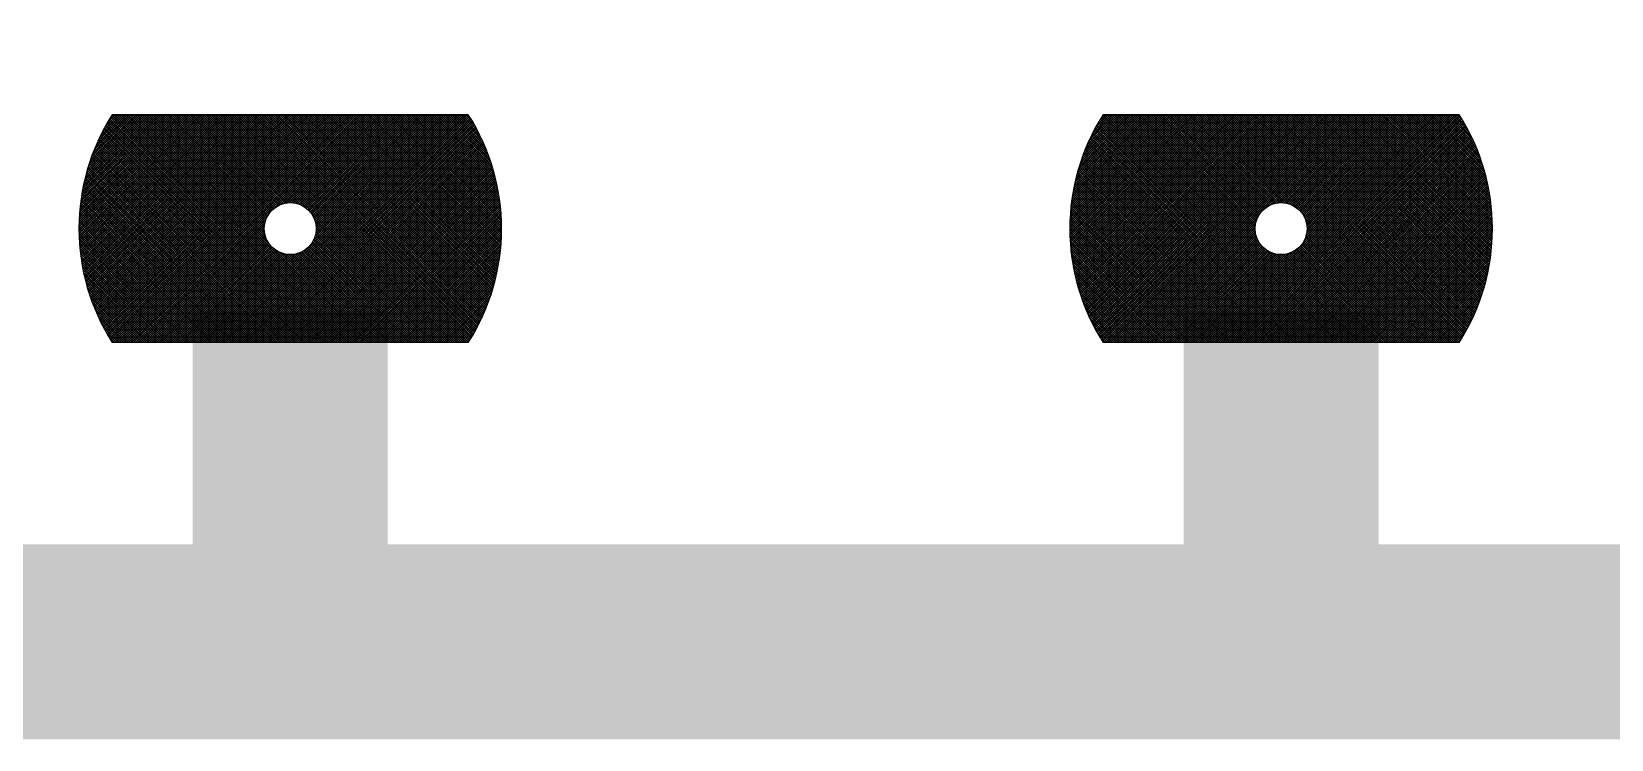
# Model space of a CAD drawing. Extents: x 0 to 395, y 0 to 270.
# Drawn here: x 116.76 to 128.91, y 201.18 to 206.62 of the extents above; entities that cross this region are included whole.
import ezdxf

# ---------------------------------------------------------------- set-up
doc = ezdxf.new("R2010")
doc.units = 0
doc.header["$LTSCALE"] = 0.3
doc.layers.get('0').update_dxf_attribs({"linetype": 'CONTINUOUS'})
doc.layers.add('TRACK', color=3, linetype='CONTINUOUS')

# ---------------------------------------------------------------- blocks, each defined once
blk = doc.blocks.new('*X22')
at = {"color": 0}
for p, q in [((77.75, 63.467), (78.659, 64.375)), ((77.75, 63.484), (78.641, 64.375)), ((77.75, 63.502), (78.623, 64.375)), ((77.75, 63.52), (78.606, 64.375)), ((77.75, 63.538), (78.588, 64.375)), ((77.751, 63.432), (78.694, 64.375)), ((77.751, 63.45), (78.676, 64.375)), ((77.751, 63.556), (78.57, 64.375)), ((77.752, 63.416), (78.712, 64.375)), ((77.752, 63.574), (78.552, 64.375)), ((77.753, 63.399), (78.729, 64.375)), ((77.753, 63.593), (78.535, 64.375)), ((77.754, 63.382), (78.747, 64.375)), ((77.754, 63.612), (78.517, 64.375)), ((77.755, 63.631), (78.499, 64.375)), ((77.756, 63.366), (78.765, 64.375)), ((77.757, 63.35), (78.782, 64.375)), ((77.757, 63.65), (78.482, 64.375)), ((77.759, 63.334), (78.8, 64.375)), ((77.759, 63.67), (78.464, 64.375)), ((77.76, 63.318), (78.818, 64.375)), ((77.761, 63.69), (78.446, 64.375)), ((77.762, 63.302), (78.835, 64.375)), ((77.764, 63.286), (78.853, 64.375)), ((77.764, 63.71), (78.429, 64.375)), ((77.766, 63.271), (78.871, 64.375)), ((77.766, 63.73), (78.411, 64.375)), ((77.769, 63.255), (78.888, 64.375)), ((77.77, 63.751), (78.393, 64.375)), ((77.771, 63.24), (78.906, 64.375)), ((77.773, 63.225), (78.924, 64.375)), ((77.773, 63.772), (78.376, 64.375)), ((77.776, 63.21), (78.941, 64.375)), ((77.777, 63.794), (78.358, 64.375)), ((77.779, 63.195), (78.959, 64.375)), ((77.781, 63.816), (78.34, 64.375)), ((77.782, 63.18), (78.977, 64.375)), ((77.785, 63.165), (78.994, 64.375)), ((77.786, 63.838), (78.323, 64.375)), ((77.788, 63.151), (79.012, 64.375)), ((77.79, 63.86), (78.305, 64.375)), ((77.791, 63.136), (79.03, 64.375)), ((77.795, 63.122), (79.047, 64.375)), ((77.796, 63.884), (78.287, 64.375)), ((77.798, 63.108), (79.065, 64.375)), ((77.802, 63.094), (79.083, 64.375)), ((77.802, 63.907), (78.27, 64.375)), ((77.805, 63.08), (79.1, 64.375)), ((77.808, 63.931), (78.252, 64.375)), ((77.809, 63.066), (79.118, 64.375)), ((77.813, 63.052), (79.136, 64.375)), ((77.815, 63.956), (78.234, 64.375)), ((77.817, 63.038), (79.154, 64.375)), ((77.821, 63.025), (79.171, 64.375)), ((77.823, 63.981), (78.217, 64.375)), ((77.825, 63.011), (79.189, 64.375)), ((77.83, 62.998), (79.207, 64.375)), ((77.831, 64.007), (78.199, 64.375)), ((77.834, 62.985), (79.224, 64.375)), ((77.838, 62.971), (79.242, 64.375)), ((77.84, 64.034), (78.181, 64.375)), ((77.843, 62.958), (79.26, 64.375)), ((77.848, 62.945), (79.277, 64.375)), ((77.85, 64.062), (78.164, 64.375)), ((77.852, 62.932), (79.295, 64.375)), ((77.857, 62.92), (79.313, 64.375)), ((77.861, 64.09), (78.146, 64.375)), ((77.862, 62.907), (79.33, 64.375)), ((77.867, 62.894), (79.348, 64.375)), ((77.872, 62.882), (79.366, 64.375)), ((77.873, 64.119), (78.128, 64.375)), ((77.877, 62.869), (79.383, 64.375)), ((77.883, 62.857), (79.401, 64.375)), ((77.886, 64.15), (78.111, 64.375)), ((77.888, 62.844), (79.419, 64.375)), ((77.894, 62.832), (79.436, 64.375)), ((77.899, 62.82), (79.454, 64.375)), ((77.9, 64.182), (78.093, 64.375)), ((77.905, 62.808), (79.472, 64.375)), ((77.91, 62.796), (79.489, 64.375)), ((77.916, 62.784), (79.507, 64.375)), ((77.916, 64.216), (78.075, 64.375)), ((77.922, 62.772), (79.525, 64.375)), ((77.928, 62.761), (79.542, 64.375)), ((77.934, 62.749), (79.56, 64.375)), ((77.934, 64.252), (78.058, 64.375)), ((77.94, 62.737), (79.578, 64.375)), ((79.592, 62.625), (77.945, 64.272)), ((77.946, 62.726), (79.595, 64.375)), ((79.61, 62.625), (77.951, 64.283)), ((77.953, 62.714), (79.613, 64.375)), ((77.955, 64.29), (78.04, 64.375)), ((79.627, 62.625), (77.958, 64.295)), ((77.959, 62.703), (79.631, 64.375)), ((79.645, 62.625), (77.964, 64.306)), ((77.965, 62.692), (79.649, 64.375)), ((79.663, 62.625), (77.97, 64.317)), ((77.972, 62.681), (79.666, 64.375)), ((79.68, 62.625), (77.977, 64.328)), ((77.978, 62.669), (79.684, 64.375)), ((77.979, 64.332), (78.022, 64.375)), ((79.698, 62.625), (77.984, 64.339)), ((77.985, 62.658), (79.702, 64.375)), ((79.716, 62.625), (77.99, 64.35)), ((77.992, 62.647), (79.719, 64.375)), ((79.733, 62.625), (77.997, 64.361)), ((77.998, 62.637), (79.737, 64.375)), ((79.751, 62.625), (78.004, 64.372)), ((78.005, 62.626), (79.755, 64.375)), ((79.769, 62.625), (78.019, 64.375)), ((78.022, 62.625), (79.772, 64.375)), ((79.786, 62.625), (78.036, 64.375)), ((78.04, 62.625), (79.79, 64.375)), ((79.804, 62.625), (78.054, 64.375)), ((78.058, 62.625), (79.808, 64.375)), ((79.822, 62.625), (78.072, 64.375)), ((78.075, 62.625), (79.825, 64.375)), ((79.839, 62.625), (78.089, 64.375)), ((78.093, 62.625), (79.843, 64.375)), ((79.857, 62.625), (78.107, 64.375)), ((78.111, 62.625), (79.861, 64.375)), ((79.875, 62.625), (78.125, 64.375)), ((78.128, 62.625), (79.878, 64.375)), ((79.892, 62.625), (78.142, 64.375)), ((78.146, 62.625), (79.896, 64.375)), ((79.91, 62.625), (78.16, 64.375)), ((78.164, 62.625), (79.914, 64.375)), ((79.928, 62.625), (78.178, 64.375)), ((78.181, 62.625), (79.931, 64.375)), ((79.945, 62.625), (78.195, 64.375)), ((78.199, 62.625), (79.949, 64.375)), ((79.963, 62.625), (78.213, 64.375)), ((78.217, 62.625), (79.967, 64.375)), ((79.197, 63.409), (78.231, 64.375)), ((79.185, 63.439), (78.248, 64.375)), ((79.179, 63.463), (78.266, 64.375)), ((79.176, 63.483), (78.284, 64.375)), ((79.175, 63.501), (78.301, 64.375)), ((79.176, 63.518), (78.319, 64.375)), ((79.178, 63.534), (78.337, 64.375)), ((79.181, 63.549), (78.355, 64.375)), ((79.185, 63.562), (78.372, 64.375)), ((79.19, 63.575), (78.39, 64.375)), ((79.195, 63.587), (78.408, 64.375)), ((79.201, 63.599), (78.425, 64.375)), ((79.208, 63.61), (78.443, 64.375)), ((79.215, 63.62), (78.461, 64.375)), ((79.223, 63.63), (78.478, 64.375)), ((79.232, 63.639), (78.496, 64.375)), ((79.241, 63.648), (78.514, 64.375)), ((79.25, 63.656), (78.531, 64.375)), ((79.26, 63.664), (78.549, 64.375)), ((79.271, 63.671), (78.567, 64.375)), ((79.282, 63.677), (78.584, 64.375)), ((79.294, 63.683), (78.602, 64.375)), ((79.307, 63.688), (78.62, 64.375)), ((79.32, 63.692), (78.637, 64.375)), ((79.334, 63.696), (78.655, 64.375)), ((79.349, 63.698), (78.673, 64.375)), ((79.366, 63.7), (78.69, 64.375)), ((79.383, 63.7), (78.708, 64.375)), ((79.403, 63.698), (78.726, 64.375)), ((79.425, 63.694), (78.743, 64.375)), ((79.451, 63.685), (78.761, 64.375)), ((79.49, 63.663), (78.779, 64.375)), ((80.546, 62.625), (78.796, 64.375)), ((78.8, 62.625), (80.55, 64.375)), ((80.564, 62.625), (78.814, 64.375)), ((78.818, 62.625), (80.568, 64.375)), ((80.582, 62.625), (78.832, 64.375)), ((78.835, 62.625), (80.585, 64.375)), ((80.599, 62.625), (78.849, 64.375)), ((78.853, 62.625), (80.603, 64.375)), ((80.617, 62.625), (78.867, 64.375)), ((78.871, 62.625), (80.621, 64.375)), ((80.635, 62.625), (78.885, 64.375)), ((78.888, 62.625), (80.638, 64.375)), ((80.653, 62.625), (78.903, 64.375)), ((78.906, 62.625), (80.656, 64.375)), ((80.67, 62.625), (78.92, 64.375)), ((78.924, 62.625), (80.674, 64.375)), ((80.688, 62.625), (78.938, 64.375)), ((78.941, 62.625), (80.691, 64.375)), ((80.706, 62.625), (78.956, 64.375)), ((78.959, 62.625), (80.709, 64.375)), ((80.723, 62.625), (78.973, 64.375)), ((78.977, 62.625), (80.727, 64.375)), ((80.741, 62.625), (78.991, 64.375)), ((78.995, 62.625), (80.744, 64.375)), ((80.75, 62.634), (79.009, 64.375)), ((79.012, 62.625), (80.751, 64.364)), ((80.757, 62.645), (79.026, 64.375)), ((79.03, 62.625), (80.758, 64.353)), ((80.763, 62.656), (79.044, 64.375)), ((79.048, 62.625), (80.765, 64.342)), ((80.77, 62.667), (79.062, 64.375)), ((79.065, 62.625), (80.771, 64.331)), ((80.777, 62.678), (79.079, 64.375)), ((79.083, 62.625), (80.778, 64.32)), ((80.783, 62.689), (79.097, 64.375)), ((79.101, 62.625), (80.784, 64.309)), ((80.79, 62.7), (79.115, 64.375)), ((79.118, 62.625), (80.791, 64.298)), ((80.796, 62.711), (79.132, 64.375)), ((79.136, 62.625), (80.797, 64.286)), ((80.802, 62.723), (79.15, 64.375)), ((79.154, 62.625), (80.803, 64.275)), ((80.808, 62.734), (79.168, 64.375)), ((80.814, 62.746), (79.185, 64.375)), ((80.82, 62.758), (79.203, 64.375)), ((80.826, 62.769), (79.221, 64.375)), ((80.832, 62.781), (79.238, 64.375)), ((80.838, 62.793), (79.256, 64.375)), ((80.844, 62.805), (79.274, 64.375)), ((80.849, 62.817), (79.291, 64.375)), ((79.291, 63.681), (79.984, 64.375)), ((80.855, 62.829), (79.309, 64.375)), ((79.319, 63.692), (80.002, 64.375)), ((80.86, 62.841), (79.327, 64.375)), ((79.342, 63.697), (80.02, 64.375)), ((80.866, 62.854), (79.344, 64.375)), ((80.871, 62.866), (79.362, 64.375)), ((79.362, 63.7), (80.037, 64.375)), ((80.876, 62.878), (79.38, 64.375)), ((79.38, 63.7), (80.055, 64.375)), ((80.882, 62.891), (79.397, 64.375)), ((79.397, 63.699), (80.073, 64.375)), ((79.412, 63.697), (80.09, 64.375)), ((80.887, 62.904), (79.415, 64.375)), ((79.426, 63.693), (80.108, 64.375)), ((80.892, 62.916), (79.433, 64.375)), ((79.44, 63.689), (80.126, 64.375)), ((80.896, 62.929), (79.451, 64.375)), ((79.453, 63.684), (80.143, 64.375)), ((79.465, 63.679), (80.161, 64.375)), ((80.901, 62.942), (79.468, 64.375)), ((79.476, 63.672), (80.179, 64.375)), ((80.906, 62.955), (79.486, 64.375)), ((79.487, 63.666), (80.197, 64.375)), ((79.497, 63.658), (80.214, 64.375)), ((80.91, 62.968), (79.504, 64.375)), ((79.507, 63.65), (80.232, 64.375)), ((79.516, 63.642), (80.25, 64.375)), ((80.915, 62.981), (79.521, 64.375)), ((79.524, 63.367), (80.532, 64.375)), ((79.525, 63.633), (80.267, 64.375)), ((79.533, 63.623), (80.285, 64.375)), ((80.919, 62.995), (79.539, 64.375)), ((79.54, 63.613), (80.303, 64.375)), ((79.547, 63.602), (80.32, 64.375)), ((79.553, 63.59), (80.338, 64.375)), ((80.924, 63.008), (79.557, 64.375)), ((79.557, 63.417), (80.515, 64.375)), ((79.559, 63.578), (80.356, 64.375)), ((79.564, 63.566), (80.373, 64.375)), ((79.567, 63.445), (80.497, 64.375)), ((79.568, 63.552), (80.391, 64.375)), ((79.571, 63.538), (80.409, 64.375)), ((79.572, 63.468), (80.479, 64.375)), ((80.928, 63.021), (79.574, 64.375)), ((79.574, 63.522), (80.426, 64.375)), ((79.575, 63.506), (80.444, 64.375)), ((79.575, 63.488), (80.462, 64.375)), ((80.932, 63.035), (79.592, 64.375)), ((80.936, 63.049), (79.61, 64.375)), ((80.94, 63.062), (79.627, 64.375)), ((80.944, 63.076), (79.645, 64.375)), ((80.947, 63.09), (79.663, 64.375)), ((80.951, 63.104), (79.68, 64.375)), ((80.955, 63.118), (79.698, 64.375)), ((80.958, 63.133), (79.716, 64.375)), ((80.961, 63.147), (79.733, 64.375)), ((80.964, 63.162), (79.751, 64.375)), ((80.967, 63.176), (79.769, 64.375)), ((80.97, 63.191), (79.786, 64.375)), ((80.973, 63.206), (79.804, 64.375)), ((80.976, 63.221), (79.822, 64.375)), ((80.978, 63.236), (79.839, 64.375)), ((80.981, 63.251), (79.857, 64.375)), ((80.983, 63.267), (79.875, 64.375)), ((80.985, 63.282), (79.892, 64.375)), ((80.987, 63.298), (79.91, 64.375)), ((80.989, 63.314), (79.928, 64.375)), ((80.991, 63.329), (79.945, 64.375)), ((80.993, 63.346), (79.963, 64.375)), ((80.994, 63.362), (79.981, 64.375)), ((80.995, 63.378), (79.999, 64.375)), ((80.997, 63.395), (80.016, 64.375)), ((80.998, 63.411), (80.034, 64.375)), ((80.998, 63.428), (80.052, 64.375)), ((80.999, 63.445), (80.069, 64.375)), ((81, 63.462), (80.087, 64.375)), ((81, 63.48), (80.105, 64.375)), ((81, 63.497), (80.122, 64.375)), ((81, 63.515), (80.14, 64.375)), ((81, 63.533), (80.158, 64.375)), ((80.999, 63.551), (80.175, 64.375)), ((80.999, 63.569), (80.193, 64.375)), ((80.998, 63.588), (80.211, 64.375)), ((80.996, 63.607), (80.228, 64.375)), ((80.995, 63.626), (80.246, 64.375)), ((80.994, 63.645), (80.264, 64.375)), ((80.992, 63.665), (80.281, 64.375)), ((80.989, 63.685), (80.299, 64.375)), ((80.987, 63.705), (80.317, 64.375)), ((80.984, 63.725), (80.334, 64.375)), ((80.981, 63.746), (80.352, 64.375)), ((80.978, 63.767), (80.37, 64.375)), ((80.974, 63.788), (80.387, 64.375)), ((80.97, 63.81), (80.405, 64.375)), ((80.966, 63.832), (80.423, 64.375)), ((80.961, 63.855), (80.44, 64.375)), ((80.956, 63.878), (80.458, 64.375)), ((80.95, 63.901), (80.476, 64.375)), ((80.943, 63.925), (80.494, 64.375)), ((80.937, 63.95), (80.511, 64.375)), ((80.929, 63.975), (80.529, 64.375)), ((80.921, 64.001), (80.547, 64.375)), ((80.912, 64.027), (80.564, 64.375)), ((80.903, 64.054), (80.582, 64.375)), ((80.892, 64.083), (80.6, 64.375)), ((80.88, 64.112), (80.617, 64.375)), ((80.868, 64.142), (80.635, 64.375)), ((80.854, 64.174), (80.653, 64.375)), ((80.838, 64.207), (80.67, 64.375)), ((80.82, 64.243), (80.688, 64.375)), ((80.8, 64.28), (80.706, 64.375)), ((80.777, 64.321), (80.723, 64.375)), ((80.75, 64.366), (80.741, 64.375)), ((79.415, 62.625), (77.887, 64.153)), ((79.433, 62.625), (77.892, 64.165)), ((79.45, 62.625), (77.898, 64.177)), ((79.468, 62.625), (77.904, 64.19)), ((79.486, 62.625), (77.909, 64.202)), ((79.503, 62.625), (77.915, 64.213)), ((79.521, 62.625), (77.921, 64.225)), ((79.539, 62.625), (77.927, 64.237)), ((79.556, 62.625), (77.933, 64.249)), ((79.574, 62.625), (77.939, 64.26)), ((79.171, 62.625), (80.81, 64.263)), ((79.189, 62.625), (80.816, 64.252)), ((79.207, 62.625), (80.822, 64.24)), ((79.224, 62.625), (80.828, 64.228)), ((79.242, 62.625), (80.834, 64.217)), ((79.26, 62.625), (80.839, 64.205)), ((79.277, 62.625), (80.845, 64.193)), ((79.295, 62.625), (80.851, 64.181)), ((79.313, 62.625), (80.856, 64.168)), ((79.33, 62.625), (80.862, 64.156)), ((79.256, 62.625), (77.842, 64.039)), ((79.274, 62.625), (77.847, 64.052)), ((79.291, 62.625), (77.851, 64.065)), ((79.309, 62.625), (77.856, 64.078)), ((79.327, 62.625), (77.861, 64.091)), ((79.344, 62.625), (77.866, 64.103)), ((79.362, 62.625), (77.871, 64.116)), ((79.38, 62.625), (77.876, 64.128)), ((79.397, 62.625), (77.882, 64.141)), ((79.348, 62.625), (80.867, 64.144)), ((79.366, 62.625), (80.872, 64.132)), ((79.383, 62.625), (80.877, 64.119)), ((79.401, 62.625), (80.883, 64.106)), ((79.419, 62.625), (80.888, 64.094)), ((79.436, 62.625), (80.893, 64.081)), ((79.454, 62.625), (80.897, 64.068)), ((79.472, 62.625), (80.902, 64.055)), ((79.489, 62.625), (80.907, 64.042)), ((79.507, 62.625), (80.911, 64.029)), ((79.097, 62.625), (77.805, 63.917)), ((79.115, 62.625), (77.808, 63.931)), ((79.132, 62.625), (77.812, 63.945)), ((79.15, 62.625), (77.816, 63.959)), ((79.168, 62.625), (77.82, 63.972)), ((79.185, 62.625), (77.824, 63.986)), ((79.203, 62.625), (77.829, 63.999)), ((79.221, 62.625), (77.833, 64.013)), ((79.238, 62.625), (77.837, 64.026)), ((79.525, 62.625), (80.916, 64.016)), ((79.543, 62.625), (80.92, 64.003)), ((79.56, 62.625), (80.925, 63.989)), ((79.578, 62.625), (80.929, 63.976)), ((79.596, 62.625), (80.933, 63.962)), ((79.613, 62.625), (80.937, 63.949)), ((79.631, 62.625), (80.941, 63.935)), ((79.649, 62.625), (80.945, 63.921)), ((79.666, 62.625), (80.948, 63.907)), ((78.938, 62.625), (77.776, 63.787)), ((78.955, 62.625), (77.778, 63.802)), ((78.973, 62.625), (77.781, 63.817)), ((78.991, 62.625), (77.784, 63.832)), ((79.008, 62.625), (77.787, 63.846)), ((79.026, 62.625), (77.791, 63.861)), ((79.044, 62.625), (77.794, 63.875)), ((79.062, 62.625), (77.797, 63.889)), ((79.079, 62.625), (77.801, 63.903)), ((79.684, 62.625), (80.952, 63.893)), ((79.702, 62.625), (80.955, 63.879)), ((79.719, 62.625), (80.959, 63.864)), ((79.737, 62.625), (80.962, 63.85)), ((79.755, 62.625), (80.965, 63.835)), ((79.772, 62.625), (80.968, 63.821)), ((79.79, 62.625), (80.971, 63.806)), ((79.808, 62.625), (80.974, 63.791)), ((78.796, 62.625), (77.758, 63.663)), ((78.814, 62.625), (77.76, 63.679)), ((78.832, 62.625), (77.762, 63.695)), ((78.849, 62.625), (77.764, 63.711)), ((78.867, 62.625), (77.766, 63.726)), ((78.885, 62.625), (77.768, 63.742)), ((78.902, 62.625), (77.77, 63.757)), ((78.92, 62.625), (77.773, 63.772)), ((79.825, 62.625), (80.976, 63.776)), ((79.843, 62.625), (80.979, 63.761)), ((79.861, 62.625), (80.981, 63.746)), ((79.878, 62.625), (80.984, 63.73)), ((79.896, 62.625), (80.986, 63.715)), ((79.914, 62.625), (80.988, 63.699)), ((79.931, 62.625), (80.99, 63.683)), ((79.949, 62.625), (80.991, 63.667)), ((78.69, 62.625), (77.751, 63.564)), ((78.673, 62.625), (77.751, 63.547)), ((78.708, 62.625), (77.752, 63.581)), ((78.726, 62.625), (77.753, 63.598)), ((78.743, 62.625), (77.754, 63.614)), ((78.761, 62.625), (77.755, 63.631)), ((78.779, 62.625), (77.757, 63.647)), ((78.234, 62.625), (79.194, 63.584)), ((78.252, 62.625), (79.183, 63.556)), ((80.529, 62.625), (79.538, 63.615)), ((80.511, 62.625), (79.56, 63.576)), ((80.493, 62.625), (79.569, 63.55)), ((79.967, 62.625), (80.993, 63.651)), ((79.984, 62.625), (80.994, 63.635)), ((80.002, 62.625), (80.996, 63.619)), ((80.02, 62.625), (80.997, 63.602)), ((80.038, 62.625), (80.998, 63.585)), ((80.055, 62.625), (80.999, 63.568)), ((80.073, 62.625), (80.999, 63.551)), ((78.655, 62.625), (77.75, 63.53)), ((78.637, 62.625), (77.75, 63.512)), ((78.62, 62.625), (77.75, 63.495)), ((78.602, 62.625), (77.75, 63.477)), ((78.584, 62.625), (77.751, 63.459)), ((78.567, 62.625), (77.751, 63.44)), ((78.549, 62.625), (77.752, 63.422)), ((78.27, 62.625), (79.178, 63.533)), ((78.287, 62.625), (79.175, 63.513)), ((78.305, 62.625), (79.175, 63.495)), ((78.323, 62.625), (79.176, 63.478)), ((78.34, 62.625), (79.178, 63.463)), ((78.358, 62.625), (79.182, 63.449)), ((78.376, 62.625), (79.186, 63.435)), ((78.393, 62.625), (79.191, 63.422)), ((80.37, 62.625), (79.563, 63.432)), ((80.387, 62.625), (79.567, 63.445)), ((80.405, 62.625), (79.571, 63.459)), ((80.476, 62.625), (79.573, 63.528)), ((80.423, 62.625), (79.573, 63.474)), ((80.458, 62.625), (79.575, 63.508)), ((80.44, 62.625), (79.575, 63.491)), ((80.091, 62.625), (81, 63.534)), ((80.108, 62.625), (81, 63.517)), ((80.126, 62.625), (81, 63.499)), ((80.144, 62.625), (81, 63.481)), ((80.161, 62.625), (81, 63.463)), ((80.179, 62.625), (80.999, 63.445)), ((80.197, 62.625), (80.998, 63.427)), ((78.531, 62.625), (77.753, 63.403)), ((78.514, 62.625), (77.754, 63.384)), ((78.496, 62.625), (77.756, 63.365)), ((78.478, 62.625), (77.757, 63.346)), ((78.46, 62.625), (77.759, 63.326)), ((78.443, 62.625), (77.762, 63.306)), ((78.411, 62.625), (79.196, 63.41)), ((78.429, 62.625), (79.203, 63.399)), ((78.447, 62.625), (79.209, 63.388)), ((78.464, 62.625), (79.217, 63.378)), ((78.482, 62.625), (79.225, 63.368)), ((78.5, 62.625), (79.233, 63.359)), ((78.517, 62.625), (79.242, 63.35)), ((78.535, 62.625), (79.252, 63.342)), ((78.553, 62.625), (79.262, 63.335)), ((78.57, 62.625), (79.273, 63.328)), ((78.588, 62.625), (79.285, 63.322)), ((78.606, 62.625), (79.297, 63.316)), ((78.623, 62.625), (79.309, 63.311)), ((78.641, 62.625), (79.323, 63.307)), ((78.659, 62.625), (79.337, 63.304)), ((78.676, 62.625), (79.353, 63.301)), ((78.694, 62.625), (79.369, 63.3)), ((78.712, 62.625), (79.387, 63.3)), ((78.729, 62.625), (79.407, 63.303)), ((78.747, 62.625), (79.43, 63.308)), ((78.765, 62.625), (79.458, 63.318)), ((78.782, 62.625), (79.508, 63.351)), ((79.981, 62.625), (79.284, 63.322)), ((79.998, 62.625), (79.314, 63.31)), ((80.016, 62.625), (79.338, 63.304)), ((80.034, 62.625), (79.358, 63.301)), ((80.051, 62.625), (79.376, 63.3)), ((80.069, 62.625), (79.393, 63.301)), ((80.087, 62.625), (79.409, 63.303)), ((80.105, 62.625), (79.424, 63.306)), ((80.122, 62.625), (79.437, 63.31)), ((80.14, 62.625), (79.45, 63.315)), ((80.158, 62.625), (79.462, 63.32)), ((80.175, 62.625), (79.474, 63.326)), ((80.193, 62.625), (79.485, 63.333)), ((80.211, 62.625), (79.495, 63.34)), ((80.228, 62.625), (79.505, 63.348)), ((80.246, 62.625), (79.514, 63.357)), ((80.264, 62.625), (79.523, 63.366)), ((80.281, 62.625), (79.531, 63.375)), ((80.299, 62.625), (79.539, 63.385)), ((80.317, 62.625), (79.546, 63.396)), ((80.334, 62.625), (79.552, 63.407)), ((80.352, 62.625), (79.558, 63.419)), ((80.214, 62.625), (80.997, 63.408)), ((80.232, 62.625), (80.996, 63.389)), ((80.25, 62.625), (80.995, 63.37)), ((80.267, 62.625), (80.993, 63.351)), ((80.285, 62.625), (80.991, 63.331)), ((80.303, 62.625), (80.989, 63.311)), ((78.425, 62.625), (77.764, 63.286)), ((78.407, 62.625), (77.767, 63.265)), ((78.39, 62.625), (77.77, 63.245)), ((78.372, 62.625), (77.774, 63.223)), ((78.354, 62.625), (77.778, 63.202)), ((78.337, 62.625), (77.782, 63.18)), ((80.32, 62.625), (80.987, 63.291)), ((80.338, 62.625), (80.984, 63.271)), ((80.356, 62.625), (80.981, 63.25)), ((80.373, 62.625), (80.977, 63.229)), ((80.391, 62.625), (80.973, 63.207)), ((80.409, 62.625), (80.969, 63.186)), ((78.319, 62.625), (77.786, 63.158)), ((78.301, 62.625), (77.792, 63.135)), ((78.284, 62.625), (77.797, 63.112)), ((78.266, 62.625), (77.803, 63.088)), ((78.248, 62.625), (77.81, 63.064)), ((80.426, 62.625), (80.965, 63.163)), ((80.444, 62.625), (80.96, 63.141)), ((80.462, 62.625), (80.954, 63.118)), ((80.479, 62.625), (80.948, 63.094)), ((80.497, 62.625), (80.942, 63.07)), ((78.231, 62.625), (77.817, 63.039)), ((78.213, 62.625), (77.825, 63.013)), ((78.195, 62.625), (77.833, 62.987)), ((78.178, 62.625), (77.842, 62.96)), ((80.515, 62.625), (80.935, 63.045)), ((80.532, 62.625), (80.927, 63.02)), ((80.55, 62.625), (80.919, 62.994)), ((80.568, 62.625), (80.91, 62.967)), ((80.586, 62.625), (80.9, 62.94)), ((78.16, 62.625), (77.852, 62.933)), ((78.142, 62.625), (77.863, 62.904)), ((78.125, 62.625), (77.875, 62.874)), ((78.107, 62.625), (77.889, 62.843)), ((80.603, 62.625), (80.89, 62.912)), ((80.621, 62.625), (80.878, 62.882)), ((80.639, 62.625), (80.865, 62.851)), ((80.656, 62.625), (80.851, 62.819)), ((78.089, 62.625), (77.903, 62.811)), ((78.072, 62.625), (77.92, 62.777)), ((78.054, 62.625), (77.938, 62.74)), ((78.036, 62.625), (77.96, 62.701)), ((80.674, 62.625), (80.835, 62.786)), ((80.692, 62.625), (80.817, 62.75)), ((80.709, 62.625), (80.796, 62.712)), ((78.019, 62.625), (77.985, 62.659)), ((80.727, 62.625), (80.772, 62.67))]:
    blk.add_line(p, q, dxfattribs=at)
blk = doc.blocks.new('*X20')
at = {"color": 0}
for p, q in [((70.13, 63.466), (71.039, 64.375)), ((70.13, 63.483), (71.022, 64.375)), ((70.13, 63.501), (71.004, 64.375)), ((70.13, 63.519), (70.986, 64.375)), ((70.13, 63.537), (70.969, 64.375)), ((70.131, 63.432), (71.075, 64.375)), ((70.131, 63.449), (71.057, 64.375)), ((70.131, 63.555), (70.951, 64.375)), ((70.132, 63.415), (71.093, 64.375)), ((70.132, 63.573), (70.933, 64.375)), ((70.133, 63.398), (71.11, 64.375)), ((70.133, 63.592), (70.916, 64.375)), ((70.134, 63.381), (71.128, 64.375)), ((70.134, 63.611), (70.898, 64.375)), ((70.135, 63.63), (70.88, 64.375)), ((70.136, 63.365), (71.146, 64.375)), ((70.137, 63.349), (71.163, 64.375)), ((70.137, 63.649), (70.863, 64.375)), ((70.139, 63.333), (71.181, 64.375)), ((70.139, 63.669), (70.845, 64.375)), ((70.14, 63.317), (71.199, 64.375)), ((70.141, 63.689), (70.827, 64.375)), ((70.142, 63.301), (71.216, 64.375)), ((70.143, 63.709), (70.81, 64.375)), ((70.144, 63.285), (71.234, 64.375)), ((70.146, 63.27), (71.252, 64.375)), ((70.146, 63.729), (70.792, 64.375)), ((70.149, 63.254), (71.269, 64.375)), ((70.149, 63.75), (70.774, 64.375)), ((70.151, 63.239), (71.287, 64.375)), ((70.153, 63.771), (70.757, 64.375)), ((70.154, 63.224), (71.305, 64.375)), ((70.156, 63.209), (71.322, 64.375)), ((70.157, 63.793), (70.739, 64.375)), ((70.159, 63.194), (71.34, 64.375)), ((70.161, 63.814), (70.721, 64.375)), ((70.162, 63.179), (71.358, 64.375)), ((70.165, 63.165), (71.375, 64.375)), ((70.165, 63.837), (70.704, 64.375)), ((70.168, 63.15), (71.393, 64.375)), ((70.17, 63.859), (70.686, 64.375)), ((70.171, 63.136), (71.411, 64.375)), ((70.175, 63.121), (71.428, 64.375)), ((70.176, 63.882), (70.668, 64.375)), ((70.178, 63.107), (71.446, 64.375)), ((70.182, 63.093), (71.464, 64.375)), ((70.182, 63.906), (70.651, 64.375)), ((70.185, 63.079), (71.481, 64.375)), ((70.188, 63.93), (70.633, 64.375)), ((70.189, 63.065), (71.499, 64.375)), ((70.193, 63.051), (71.517, 64.375)), ((70.195, 63.955), (70.615, 64.375)), ((70.197, 63.038), (71.534, 64.375)), ((70.201, 63.024), (71.552, 64.375)), ((70.202, 63.98), (70.598, 64.375)), ((70.205, 63.011), (71.57, 64.375)), ((70.21, 62.997), (71.587, 64.375)), ((70.211, 64.006), (70.58, 64.375)), ((70.214, 62.984), (71.605, 64.375)), ((70.219, 62.971), (71.623, 64.375)), ((70.22, 64.033), (70.562, 64.375)), ((70.223, 62.958), (71.641, 64.375)), ((70.228, 62.945), (71.658, 64.375)), ((70.23, 64.06), (70.545, 64.375)), ((70.233, 62.932), (71.676, 64.375)), ((70.237, 62.919), (71.694, 64.375)), ((70.24, 64.088), (70.527, 64.375)), ((70.242, 62.906), (71.711, 64.375)), ((70.247, 62.894), (71.729, 64.375)), ((70.252, 64.118), (70.509, 64.375)), ((70.253, 62.881), (71.747, 64.375)), ((70.258, 62.868), (71.764, 64.375)), ((70.263, 62.856), (71.782, 64.375)), ((70.265, 64.149), (70.491, 64.375)), ((70.268, 62.844), (71.8, 64.375)), ((70.274, 62.832), (71.817, 64.375)), ((70.279, 62.819), (71.835, 64.375)), ((70.279, 64.181), (70.474, 64.375)), ((70.285, 62.807), (71.853, 64.375)), ((70.291, 62.795), (71.87, 64.375)), ((70.295, 64.214), (70.456, 64.375)), ((70.296, 62.783), (71.888, 64.375)), ((70.302, 62.772), (71.906, 64.375)), ((70.308, 62.76), (71.923, 64.375)), ((70.313, 64.25), (70.438, 64.375)), ((70.314, 62.748), (71.941, 64.375)), ((70.32, 62.737), (71.959, 64.375)), ((71.973, 62.625), (70.325, 64.272)), ((70.327, 62.725), (71.976, 64.375)), ((71.99, 62.625), (70.332, 64.284)), ((70.333, 62.714), (71.994, 64.375)), ((70.334, 64.288), (70.421, 64.375)), ((72.008, 62.625), (70.338, 64.295)), ((70.339, 62.702), (72.012, 64.375)), ((72.026, 62.625), (70.344, 64.307)), ((70.346, 62.691), (72.029, 64.375)), ((72.043, 62.625), (70.351, 64.318)), ((70.352, 62.68), (72.047, 64.375)), ((72.061, 62.625), (70.357, 64.329)), ((70.358, 64.33), (70.403, 64.375)), ((70.359, 62.669), (72.065, 64.375)), ((72.079, 62.625), (70.364, 64.34)), ((70.365, 62.658), (72.082, 64.375)), ((72.097, 62.625), (70.371, 64.351)), ((70.372, 62.647), (72.1, 64.375)), ((72.114, 62.625), (70.377, 64.362)), ((70.379, 62.636), (72.118, 64.375)), ((72.132, 62.625), (70.384, 64.373)), ((70.386, 62.625), (72.135, 64.375)), ((72.15, 62.625), (70.4, 64.375)), ((70.403, 62.625), (72.153, 64.375)), ((72.167, 62.625), (70.417, 64.375)), ((70.421, 62.625), (72.171, 64.375)), ((72.185, 62.625), (70.435, 64.375)), ((70.439, 62.625), (72.189, 64.375)), ((72.203, 62.625), (70.453, 64.375)), ((70.456, 62.625), (72.206, 64.375)), ((72.22, 62.625), (70.47, 64.375)), ((70.474, 62.625), (72.224, 64.375)), ((72.238, 62.625), (70.488, 64.375)), ((70.492, 62.625), (72.242, 64.375)), ((72.256, 62.625), (70.506, 64.375)), ((70.509, 62.625), (72.259, 64.375)), ((72.273, 62.625), (70.523, 64.375)), ((70.527, 62.625), (72.277, 64.375)), ((72.291, 62.625), (70.541, 64.375)), ((70.545, 62.625), (72.295, 64.375)), ((72.309, 62.625), (70.559, 64.375)), ((70.562, 62.625), (72.312, 64.375)), ((72.326, 62.625), (70.576, 64.375)), ((70.58, 62.625), (72.33, 64.375)), ((72.344, 62.625), (70.594, 64.375)), ((71.576, 63.411), (70.612, 64.375)), ((71.564, 63.44), (70.629, 64.375)), ((71.558, 63.464), (70.647, 64.375)), ((71.556, 63.484), (70.665, 64.375)), ((71.555, 63.502), (70.682, 64.375)), ((71.556, 63.519), (70.7, 64.375)), ((71.558, 63.535), (70.718, 64.375)), ((71.561, 63.549), (70.735, 64.375)), ((71.565, 63.563), (70.753, 64.375)), ((71.57, 63.576), (70.771, 64.375)), ((71.575, 63.588), (70.788, 64.375)), ((71.582, 63.6), (70.806, 64.375)), ((71.588, 63.611), (70.824, 64.375)), ((71.596, 63.621), (70.841, 64.375)), ((71.604, 63.631), (70.859, 64.375)), ((71.612, 63.64), (70.877, 64.375)), ((71.621, 63.648), (70.895, 64.375)), ((71.631, 63.657), (70.912, 64.375)), ((71.641, 63.664), (70.93, 64.375)), ((71.651, 63.671), (70.948, 64.375)), ((71.663, 63.677), (70.965, 64.375)), ((71.675, 63.683), (70.983, 64.375)), ((71.687, 63.688), (71.001, 64.375)), ((71.701, 63.693), (71.018, 64.375)), ((71.715, 63.696), (71.036, 64.375)), ((71.73, 63.698), (71.054, 64.375)), ((71.746, 63.7), (71.071, 64.375)), ((71.764, 63.7), (71.089, 64.375)), ((71.784, 63.698), (71.107, 64.375)), ((71.806, 63.693), (71.124, 64.375)), ((71.833, 63.684), (71.142, 64.375)), ((71.874, 63.661), (71.16, 64.375)), ((71.163, 62.625), (72.913, 64.375)), ((72.927, 62.625), (71.177, 64.375)), ((71.181, 62.625), (72.931, 64.375)), ((72.945, 62.625), (71.195, 64.375)), ((71.199, 62.625), (72.949, 64.375)), ((72.963, 62.625), (71.213, 64.375)), ((71.216, 62.625), (72.966, 64.375)), ((72.98, 62.625), (71.23, 64.375)), ((71.234, 62.625), (72.984, 64.375)), ((72.998, 62.625), (71.248, 64.375)), ((71.252, 62.625), (73.002, 64.375)), ((73.016, 62.625), (71.266, 64.375)), ((71.269, 62.625), (73.019, 64.375)), ((73.033, 62.625), (71.283, 64.375)), ((71.287, 62.625), (73.037, 64.375)), ((73.051, 62.625), (71.301, 64.375)), ((71.305, 62.625), (73.055, 64.375)), ((73.069, 62.625), (71.319, 64.375)), ((71.322, 62.625), (73.072, 64.375)), ((73.086, 62.625), (71.336, 64.375)), ((71.34, 62.625), (73.09, 64.375)), ((73.104, 62.625), (71.354, 64.375)), ((71.358, 62.625), (73.108, 64.375)), ((73.122, 62.625), (71.372, 64.375)), ((71.375, 62.625), (73.125, 64.374)), ((73.13, 62.634), (71.39, 64.375)), ((71.393, 62.625), (73.132, 64.363)), ((73.137, 62.645), (71.407, 64.375)), ((71.411, 62.625), (73.138, 64.353)), ((73.144, 62.656), (71.425, 64.375)), ((71.428, 62.625), (73.145, 64.342)), ((73.15, 62.667), (71.443, 64.375)), ((71.446, 62.625), (73.152, 64.331)), ((73.157, 62.678), (71.46, 64.375)), ((71.464, 62.625), (73.158, 64.319)), ((73.163, 62.689), (71.478, 64.375)), ((71.482, 62.625), (73.165, 64.308)), ((73.17, 62.701), (71.496, 64.375)), ((71.499, 62.625), (73.171, 64.297)), ((73.176, 62.712), (71.513, 64.375)), ((71.517, 62.625), (73.177, 64.286)), ((73.182, 62.723), (71.531, 64.375)), ((71.535, 62.625), (73.184, 64.274)), ((73.189, 62.735), (71.549, 64.375)), ((73.195, 62.747), (71.566, 64.375)), ((73.201, 62.758), (71.584, 64.375)), ((73.207, 62.77), (71.602, 64.375)), ((73.213, 62.782), (71.619, 64.375)), ((71.622, 63.649), (72.348, 64.375)), ((73.218, 62.794), (71.637, 64.375)), ((73.224, 62.806), (71.655, 64.375)), ((71.672, 63.682), (72.365, 64.375)), ((73.23, 62.818), (71.672, 64.375)), ((73.235, 62.83), (71.69, 64.375)), ((71.7, 63.692), (72.383, 64.375)), ((73.241, 62.842), (71.708, 64.375)), ((71.723, 63.697), (72.401, 64.375)), ((73.246, 62.854), (71.725, 64.375)), ((71.743, 63.7), (72.418, 64.375)), ((73.251, 62.867), (71.743, 64.375)), ((71.761, 63.7), (72.436, 64.375)), ((73.257, 62.879), (71.761, 64.375)), ((71.777, 63.699), (72.454, 64.375)), ((73.262, 62.892), (71.778, 64.375)), ((71.793, 63.696), (72.471, 64.375)), ((73.267, 62.904), (71.796, 64.375)), ((71.807, 63.693), (72.489, 64.375)), ((73.272, 62.917), (71.814, 64.375)), ((71.821, 63.689), (72.507, 64.375)), ((73.277, 62.93), (71.831, 64.375)), ((71.833, 63.684), (72.524, 64.375)), ((71.845, 63.678), (72.542, 64.375)), ((73.281, 62.943), (71.849, 64.375)), ((71.857, 63.672), (72.56, 64.375)), ((73.286, 62.956), (71.867, 64.375)), ((71.868, 63.665), (72.577, 64.375)), ((71.878, 63.658), (72.595, 64.375)), ((73.291, 62.969), (71.884, 64.375)), ((71.888, 63.65), (72.613, 64.375)), ((71.897, 63.641), (72.63, 64.375)), ((73.295, 62.982), (71.902, 64.375)), ((71.905, 63.632), (72.648, 64.375)), ((71.913, 63.622), (72.666, 64.375)), ((73.3, 62.995), (71.92, 64.375)), ((71.921, 63.612), (72.684, 64.375)), ((71.927, 63.601), (72.701, 64.375)), ((71.934, 63.59), (72.719, 64.375)), ((71.936, 63.416), (72.896, 64.375)), ((73.304, 63.009), (71.938, 64.375)), ((71.939, 63.578), (72.737, 64.375)), ((71.944, 63.565), (72.754, 64.375)), ((71.947, 63.444), (72.878, 64.375)), ((71.948, 63.551), (72.772, 64.375)), ((71.952, 63.537), (72.79, 64.375)), ((71.952, 63.467), (72.86, 64.375)), ((71.954, 63.522), (72.807, 64.375)), ((71.955, 63.505), (72.825, 64.375)), ((71.955, 63.487), (72.843, 64.375)), ((73.308, 63.022), (71.955, 64.375)), ((73.312, 63.036), (71.973, 64.375)), ((73.316, 63.049), (71.991, 64.375)), ((73.32, 63.063), (72.008, 64.375)), ((73.324, 63.077), (72.026, 64.375)), ((73.328, 63.091), (72.044, 64.375)), ((73.331, 63.105), (72.061, 64.375)), ((73.335, 63.119), (72.079, 64.375)), ((73.338, 63.133), (72.097, 64.375)), ((73.341, 63.148), (72.114, 64.375)), ((73.345, 63.162), (72.132, 64.375)), ((73.348, 63.177), (72.15, 64.375)), ((73.351, 63.192), (72.167, 64.375)), ((73.353, 63.207), (72.185, 64.375)), ((73.356, 63.222), (72.203, 64.375)), ((73.359, 63.237), (72.22, 64.375)), ((73.361, 63.252), (72.238, 64.375)), ((73.363, 63.267), (72.256, 64.375)), ((73.365, 63.283), (72.273, 64.375)), ((73.367, 63.299), (72.291, 64.375)), ((73.369, 63.314), (72.309, 64.375)), ((73.371, 63.33), (72.326, 64.375)), ((73.373, 63.346), (72.344, 64.375)), ((73.374, 63.363), (72.362, 64.375)), ((73.375, 63.379), (72.379, 64.375)), ((73.377, 63.395), (72.397, 64.375)), ((73.378, 63.412), (72.415, 64.375)), ((73.378, 63.429), (72.432, 64.375)), ((73.379, 63.446), (72.45, 64.375)), ((73.38, 63.463), (72.468, 64.375)), ((73.38, 63.481), (72.486, 64.375)), ((73.38, 63.498), (72.503, 64.375)), ((73.38, 63.516), (72.521, 64.375)), ((73.38, 63.534), (72.539, 64.375)), ((73.379, 63.552), (72.556, 64.375)), ((73.378, 63.57), (72.574, 64.375)), ((73.378, 63.589), (72.592, 64.375)), ((73.376, 63.608), (72.609, 64.375)), ((73.375, 63.627), (72.627, 64.375)), ((73.373, 63.646), (72.645, 64.375)), ((73.372, 63.666), (72.662, 64.375)), ((73.369, 63.686), (72.68, 64.375)), ((73.367, 63.706), (72.698, 64.375)), ((73.364, 63.726), (72.715, 64.375)), ((73.361, 63.747), (72.733, 64.375)), ((73.358, 63.768), (72.751, 64.375)), ((73.354, 63.789), (72.768, 64.375)), ((73.35, 63.811), (72.786, 64.375)), ((73.345, 63.833), (72.804, 64.375)), ((73.341, 63.856), (72.821, 64.375)), ((73.335, 63.879), (72.839, 64.375)), ((73.329, 63.902), (72.857, 64.375)), ((73.323, 63.926), (72.874, 64.375)), ((73.316, 63.951), (72.892, 64.375)), ((73.309, 63.976), (72.91, 64.375)), ((73.301, 64.002), (72.927, 64.375)), ((73.292, 64.028), (72.945, 64.375)), ((73.282, 64.056), (72.963, 64.375)), ((73.271, 64.084), (72.98, 64.375)), ((73.26, 64.113), (72.998, 64.375)), ((73.247, 64.144), (73.016, 64.375)), ((73.233, 64.176), (73.034, 64.375)), ((73.217, 64.209), (73.051, 64.375)), ((73.199, 64.244), (73.069, 64.375)), ((73.179, 64.282), (73.087, 64.375)), ((73.156, 64.323), (73.104, 64.375)), ((73.128, 64.368), (73.122, 64.375)), ((71.796, 62.625), (70.267, 64.154)), ((71.814, 62.625), (70.273, 64.166)), ((71.831, 62.625), (70.278, 64.178)), ((71.849, 62.625), (70.284, 64.19)), ((71.867, 62.625), (70.29, 64.202)), ((71.884, 62.625), (70.295, 64.214)), ((71.902, 62.625), (70.301, 64.226)), ((71.92, 62.625), (70.307, 64.238)), ((71.937, 62.625), (70.313, 64.249)), ((71.955, 62.625), (70.319, 64.261)), ((71.552, 62.625), (73.19, 64.263)), ((71.57, 62.625), (73.196, 64.251)), ((71.588, 62.625), (73.202, 64.239)), ((71.605, 62.625), (73.208, 64.228)), ((71.623, 62.625), (73.214, 64.216)), ((71.641, 62.625), (73.22, 64.204)), ((71.658, 62.625), (73.225, 64.192)), ((71.676, 62.625), (73.231, 64.18)), ((71.694, 62.625), (73.236, 64.168)), ((71.711, 62.625), (73.242, 64.156)), ((71.637, 62.625), (70.222, 64.04)), ((71.655, 62.625), (70.227, 64.053)), ((71.672, 62.625), (70.232, 64.066)), ((71.69, 62.625), (70.236, 64.078)), ((71.708, 62.625), (70.241, 64.091)), ((71.725, 62.625), (70.246, 64.104)), ((71.743, 62.625), (70.251, 64.116)), ((71.761, 62.625), (70.257, 64.129)), ((71.778, 62.625), (70.262, 64.141)), ((71.729, 62.625), (73.247, 64.143)), ((71.747, 62.625), (73.253, 64.131)), ((71.764, 62.625), (73.258, 64.118)), ((71.782, 62.625), (73.263, 64.106)), ((71.8, 62.625), (73.268, 64.093)), ((71.817, 62.625), (73.273, 64.08)), ((71.835, 62.625), (73.278, 64.068)), ((71.853, 62.625), (73.282, 64.055)), ((71.87, 62.625), (73.287, 64.042)), ((71.888, 62.625), (73.292, 64.029)), ((71.478, 62.625), (70.185, 63.918)), ((71.495, 62.625), (70.188, 63.932)), ((71.513, 62.625), (70.192, 63.946)), ((71.531, 62.625), (70.196, 63.96)), ((71.549, 62.625), (70.2, 63.973)), ((71.566, 62.625), (70.205, 63.987)), ((71.584, 62.625), (70.209, 64)), ((71.602, 62.625), (70.213, 64.013)), ((71.619, 62.625), (70.218, 64.027)), ((71.906, 62.625), (73.296, 64.015)), ((71.923, 62.625), (73.301, 64.002)), ((71.941, 62.625), (73.305, 63.989)), ((71.959, 62.625), (73.309, 63.975)), ((71.976, 62.625), (73.313, 63.962)), ((71.994, 62.625), (73.317, 63.948)), ((72.012, 62.625), (73.321, 63.934)), ((72.03, 62.625), (73.325, 63.92)), ((72.047, 62.625), (73.328, 63.906)), ((71.319, 62.625), (70.156, 63.788)), ((71.336, 62.625), (70.158, 63.803)), ((71.354, 62.625), (70.161, 63.818)), ((71.372, 62.625), (70.164, 63.832)), ((71.389, 62.625), (70.167, 63.847)), ((71.407, 62.625), (70.171, 63.861)), ((71.425, 62.625), (70.174, 63.876)), ((71.442, 62.625), (70.177, 63.89)), ((71.46, 62.625), (70.181, 63.904)), ((72.065, 62.625), (73.332, 63.892)), ((72.083, 62.625), (73.335, 63.878)), ((72.1, 62.625), (73.339, 63.864)), ((72.118, 62.625), (73.342, 63.849)), ((72.136, 62.625), (73.345, 63.835)), ((72.153, 62.625), (73.348, 63.82)), ((72.171, 62.625), (73.351, 63.805)), ((72.189, 62.625), (73.354, 63.79)), ((71.177, 62.625), (70.138, 63.664)), ((71.195, 62.625), (70.14, 63.68)), ((71.213, 62.625), (70.142, 63.696)), ((71.23, 62.625), (70.144, 63.711)), ((71.248, 62.625), (70.146, 63.727)), ((71.266, 62.625), (70.148, 63.742)), ((71.283, 62.625), (70.151, 63.758)), ((71.301, 62.625), (70.153, 63.773)), ((72.206, 62.625), (73.357, 63.775)), ((72.224, 62.625), (73.359, 63.76)), ((72.242, 62.625), (73.361, 63.745)), ((72.259, 62.625), (73.364, 63.729)), ((72.277, 62.625), (73.366, 63.714)), ((72.295, 62.625), (73.368, 63.698)), ((72.312, 62.625), (73.37, 63.682)), ((72.33, 62.625), (73.371, 63.666)), ((71.071, 62.625), (70.131, 63.565)), ((71.054, 62.625), (70.131, 63.548)), ((71.089, 62.625), (70.132, 63.582)), ((71.107, 62.625), (70.133, 63.599)), ((71.124, 62.625), (70.134, 63.615)), ((71.142, 62.625), (70.135, 63.632)), ((71.16, 62.625), (70.137, 63.648)), ((70.598, 62.625), (71.606, 63.633)), ((70.615, 62.625), (71.573, 63.583)), ((70.633, 62.625), (71.563, 63.555)), ((72.91, 62.625), (71.916, 63.619)), ((72.892, 62.625), (71.939, 63.578)), ((72.874, 62.625), (71.948, 63.551)), ((72.348, 62.625), (73.373, 63.65)), ((72.365, 62.625), (73.374, 63.634)), ((72.383, 62.625), (73.376, 63.618)), ((72.401, 62.625), (73.377, 63.601)), ((72.418, 62.625), (73.378, 63.584)), ((72.436, 62.625), (73.379, 63.567)), ((72.454, 62.625), (73.379, 63.55)), ((71.036, 62.625), (70.13, 63.531)), ((71.018, 62.625), (70.13, 63.513)), ((71.001, 62.625), (70.13, 63.495)), ((70.983, 62.625), (70.13, 63.478)), ((70.965, 62.625), (70.131, 63.46)), ((70.947, 62.625), (70.131, 63.441)), ((70.93, 62.625), (70.132, 63.423)), ((70.651, 62.625), (71.558, 63.532)), ((70.668, 62.625), (71.555, 63.512)), ((70.686, 62.625), (71.555, 63.494)), ((70.704, 62.625), (71.556, 63.478)), ((70.721, 62.625), (71.559, 63.462)), ((70.739, 62.625), (71.562, 63.448)), ((70.757, 62.625), (71.566, 63.434)), ((70.774, 62.625), (71.571, 63.422)), ((72.733, 62.625), (71.938, 63.42)), ((72.751, 62.625), (71.943, 63.432)), ((72.768, 62.625), (71.948, 63.446)), ((72.786, 62.625), (71.951, 63.46)), ((72.857, 62.625), (71.953, 63.529)), ((72.804, 62.625), (71.953, 63.475)), ((72.839, 62.625), (71.955, 63.509)), ((72.821, 62.625), (71.955, 63.491)), ((72.471, 62.625), (73.38, 63.533)), ((72.489, 62.625), (73.38, 63.516)), ((72.507, 62.625), (73.38, 63.498)), ((72.524, 62.625), (73.38, 63.48)), ((72.542, 62.625), (73.38, 63.462)), ((72.56, 62.625), (73.379, 63.444)), ((72.578, 62.625), (73.378, 63.426)), ((70.912, 62.625), (70.133, 63.404)), ((70.894, 62.625), (70.134, 63.385)), ((70.877, 62.625), (70.136, 63.366)), ((70.859, 62.625), (70.137, 63.347)), ((70.841, 62.625), (70.139, 63.327)), ((70.824, 62.625), (70.141, 63.307)), ((70.792, 62.625), (71.577, 63.41)), ((70.81, 62.625), (71.583, 63.398)), ((70.827, 62.625), (71.59, 63.387)), ((70.845, 62.625), (71.597, 63.377)), ((70.863, 62.625), (71.605, 63.367)), ((70.88, 62.625), (71.614, 63.358)), ((70.898, 62.625), (71.623, 63.35)), ((70.916, 62.625), (71.633, 63.342)), ((70.934, 62.625), (71.643, 63.334)), ((70.951, 62.625), (71.654, 63.328)), ((70.969, 62.625), (71.665, 63.321)), ((70.987, 62.625), (71.677, 63.316)), ((71.004, 62.625), (71.69, 63.311)), ((71.022, 62.625), (71.704, 63.307)), ((71.04, 62.625), (71.718, 63.303)), ((71.057, 62.625), (71.733, 63.301)), ((71.075, 62.625), (71.75, 63.3)), ((71.093, 62.625), (71.768, 63.3)), ((71.11, 62.625), (71.788, 63.303)), ((71.128, 62.625), (71.811, 63.308)), ((71.146, 62.625), (71.839, 63.319)), ((72.362, 62.625), (71.666, 63.321)), ((72.379, 62.625), (71.695, 63.309)), ((72.397, 62.625), (71.719, 63.303)), ((72.415, 62.625), (71.739, 63.301)), ((72.432, 62.625), (71.757, 63.3)), ((72.45, 62.625), (71.774, 63.301)), ((72.468, 62.625), (71.79, 63.303)), ((72.485, 62.625), (71.804, 63.306)), ((72.503, 62.625), (71.818, 63.31)), ((72.521, 62.625), (71.831, 63.315)), ((72.538, 62.625), (71.843, 63.32)), ((72.556, 62.625), (71.855, 63.327)), ((72.574, 62.625), (71.866, 63.333)), ((72.591, 62.625), (71.876, 63.341)), ((72.609, 62.625), (71.886, 63.349)), ((72.627, 62.625), (71.895, 63.357)), ((72.645, 62.625), (71.903, 63.366)), ((72.662, 62.625), (71.912, 63.376)), ((72.68, 62.625), (71.919, 63.386)), ((72.698, 62.625), (71.926, 63.396)), ((72.715, 62.625), (71.932, 63.408)), ((72.595, 62.625), (73.377, 63.407)), ((72.613, 62.625), (73.376, 63.388)), ((72.631, 62.625), (73.375, 63.369)), ((72.648, 62.625), (73.373, 63.35)), ((72.666, 62.625), (73.371, 63.33)), ((72.684, 62.625), (73.369, 63.31)), ((70.806, 62.625), (70.144, 63.287)), ((70.788, 62.625), (70.147, 63.267)), ((70.771, 62.625), (70.15, 63.246)), ((70.753, 62.625), (70.154, 63.224)), ((70.735, 62.625), (70.157, 63.203)), ((70.718, 62.625), (70.162, 63.181)), ((72.701, 62.625), (73.366, 63.29)), ((72.719, 62.625), (73.364, 63.27)), ((72.737, 62.625), (73.36, 63.249)), ((72.754, 62.625), (73.357, 63.228)), ((72.772, 62.625), (73.353, 63.206)), ((72.79, 62.625), (73.349, 63.184)), ((70.7, 62.625), (70.166, 63.159)), ((70.682, 62.625), (70.171, 63.136)), ((70.665, 62.625), (70.177, 63.113)), ((70.647, 62.625), (70.183, 63.089)), ((70.629, 62.625), (70.189, 63.065)), ((72.807, 62.625), (73.344, 63.162)), ((72.825, 62.625), (73.34, 63.139)), ((72.843, 62.625), (73.334, 63.116)), ((72.86, 62.625), (73.328, 63.093)), ((72.878, 62.625), (73.322, 63.069)), ((70.612, 62.625), (70.196, 63.04)), ((70.594, 62.625), (70.204, 63.015)), ((70.576, 62.625), (70.213, 62.989)), ((70.559, 62.625), (70.222, 62.962)), ((70.541, 62.625), (70.232, 62.934)), ((72.896, 62.625), (73.315, 63.044)), ((72.913, 62.625), (73.307, 63.019)), ((72.931, 62.625), (73.299, 62.993)), ((72.949, 62.625), (73.29, 62.966)), ((72.966, 62.625), (73.28, 62.938)), ((70.523, 62.625), (70.243, 62.906)), ((70.506, 62.625), (70.255, 62.876)), ((70.488, 62.625), (70.268, 62.845)), ((70.47, 62.625), (70.283, 62.813)), ((72.984, 62.625), (73.269, 62.91)), ((73.002, 62.625), (73.257, 62.88)), ((73.019, 62.625), (73.244, 62.85)), ((73.037, 62.625), (73.23, 62.818)), ((70.452, 62.625), (70.299, 62.779)), ((70.435, 62.625), (70.317, 62.742)), ((70.417, 62.625), (70.339, 62.704)), ((73.055, 62.625), (73.214, 62.784)), ((73.073, 62.625), (73.196, 62.748)), ((73.09, 62.625), (73.175, 62.71)), ((70.399, 62.625), (70.363, 62.661)), ((73.108, 62.625), (73.151, 62.668))]:
    blk.add_line(p, q, dxfattribs=at)

msp = doc.modelspace()

# ---------------------------------------------------------------- linework, layer by layer
at = {"layer": 'TRACK'}
for p, q in [((120.114, 205.98), (117.376, 205.98)), ((127.734, 205.98), (124.996, 205.98)), ((120.114, 204.23), (117.376, 204.23)), ((127.734, 204.23), (124.996, 204.23))]:
    msp.add_line(p, q, dxfattribs=at)
at = {"layer": 'TRACK', "const_width": 1.5}
for points in [[(106.68, 209.55), (106.68, 201.93), (134.62, 201.93)], [(118.745, 204.47), (118.745, 201.93)], [(126.365, 204.47), (126.365, 201.93)]]:
    msp.add_lwpolyline(points, dxfattribs=at)
at = {"layer": 'TRACK'}
for centre in [(118.745, 205.105), (126.365, 205.105)]:
    msp.add_circle(centre, 0.2, dxfattribs=at)
for centre, start, end in [((118.745, 205.105), 147.421, 212.579), ((118.745, 205.105), 327.421, 32.579), ((126.365, 205.105), 147.421, 212.579), ((126.365, 205.105), 327.421, 32.579)]:
    msp.add_arc(centre, 1.625, start, end, dxfattribs=at)

# ---------------------------------------------------------------- block references
at = {"layer": 'TRACK', "xscale": -1}
for name in ['*X22', '*X20']:
    msp.add_blockref(name, (198.12, 141.605), dxfattribs=at)

doc.saveas('drawing.dxf')
